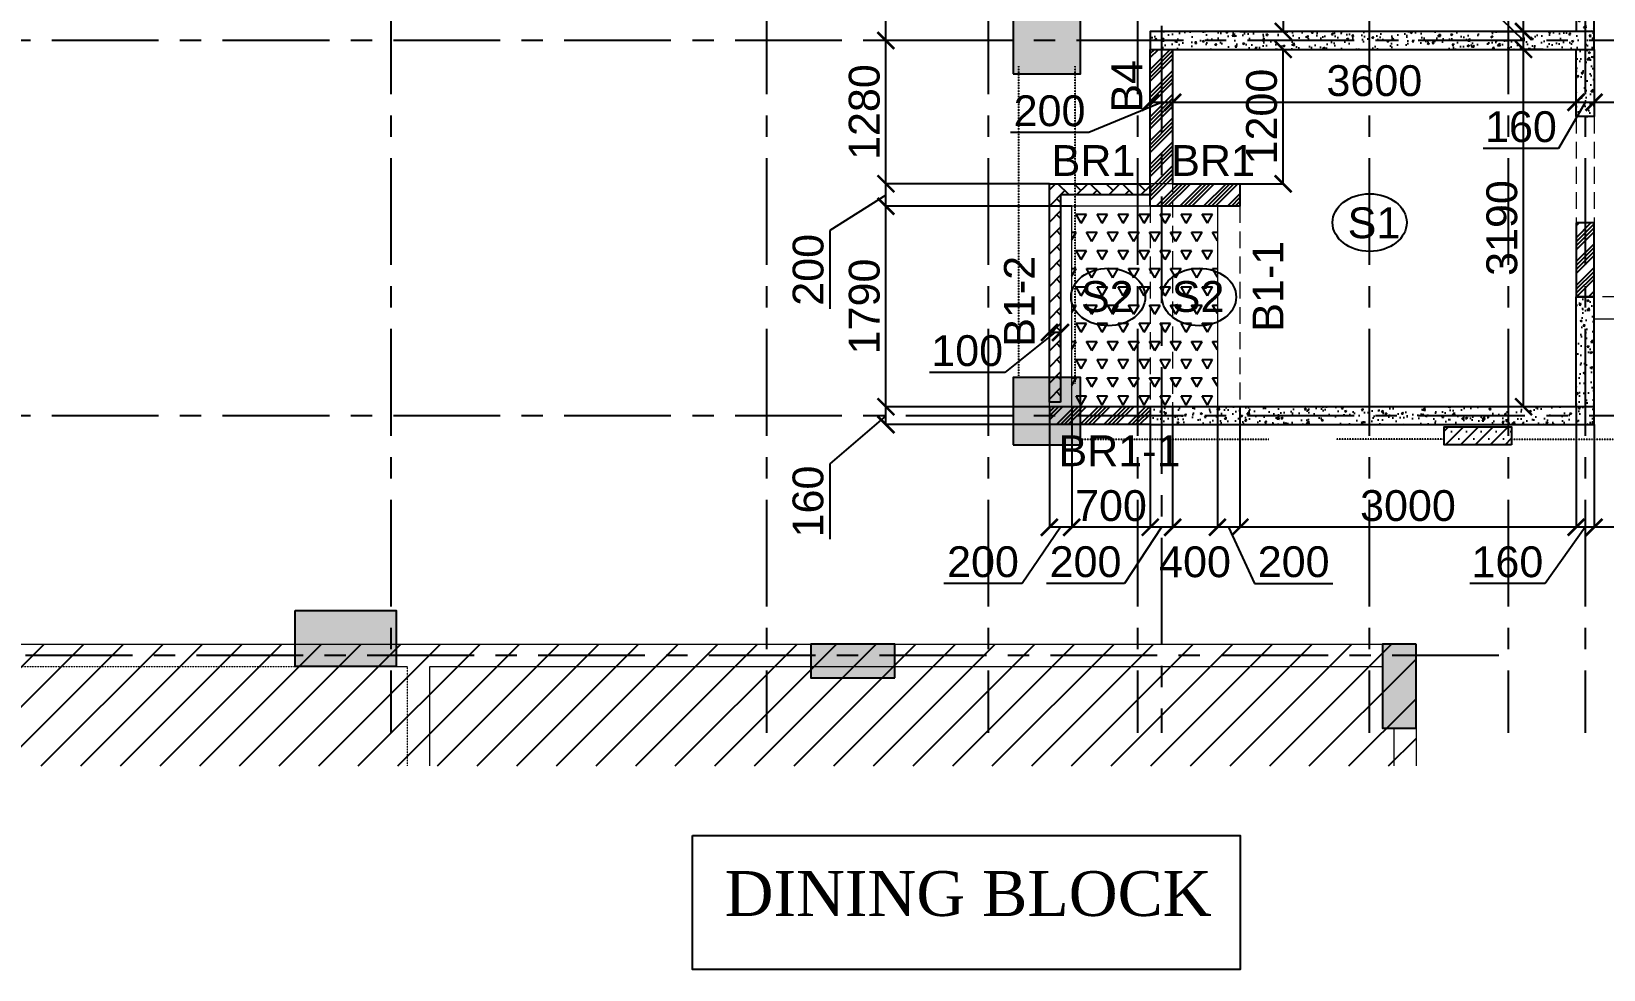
# Model space of a CAD drawing. Header units: inches. Extents: x 278200 to 407749, y -182622 to -96622.
# Drawn here: x 344512 to 358539, y -132419 to -124045 of the extents above; entities that cross this region are included whole.
import ezdxf

# ---------------------------------------------------------------- set-up
doc = ezdxf.new("R2010")
doc.units = ezdxf.units.IN
doc.header["$MEASUREMENT"] = 0
for name, pattern in [('CENTER', [50.8, 31.75, -6.35, 6.35, -6.35]), ('DASHED2', [9.525, 6.35, -3.175]), ('Hidden', [3, 2, -1])]:
    doc.linetypes.add(name, pattern=pattern)
for name, color, linetype in [('1', 8, 'Continuous'), ('1 SHEET', 7, 'Continuous'), ('160 R.C. WALL HAT', 8, 'Continuous'), ('160 R.C.WALL', 6, 'Continuous'), ('2', 5, 'Continuous'), ('AR-Column', 40, 'Continuous'), ('AR-Hidden', 251, 'DASHED2'), ('BAL. PARAPET WALL', 4, 'Continuous'), ('BEAM TEXT', 4, 'Continuous'), ('DIM', 251, 'Continuous'), ('GRID', 8, 'CENTER'), ('JKEC COL', 6, 'Continuous'), ('JKEC COL HAT', 2, 'Continuous'), ('NON S.WALL HATCH', 8, 'Continuous'), ('NON STRUC R.C.WALL', 6, 'Continuous'), ('NON.STRUC.R.C.WALLS', 1, 'Continuous'), ('PARAPET WALL', 4, 'Continuous'), ('SHEAR WALL', 6, 'Continuous'), ('SUNKEN', 8, 'Continuous')]:
    doc.layers.add(name, color=color, linetype=linetype)
for name, color, linetype, lineweight in [('BEAMS', 3, 'Continuous', 0), ('SLAB CIR', 1, 'Continuous', 25), ('SLAB TXT', 3, 'Continuous', 0)]:
    doc.layers.add(name, color=color, linetype=linetype, lineweight=lineweight)
doc.styles.add('T200', font='sanss___.ttf', dxfattribs={"height": 275})
doc.styles.add('T300', font='sanss___.ttf', dxfattribs={"height": 350})
doc.styles.add('T400', font='romantic.ttf')
doc.dimstyles.new('T 200', dxfattribs={"dimtxt": 275, "dimasz": 150, "dimexe": 1, "dimexo": 0, "dimgap": 50, "dimtad": 1, "dimdec": 0, "dimrnd": 5, "dimdsep": 46, "dimtxsty": 'T200', "dimblk": 'ARCHTICK', "dimcen": 2.5, "dimdle": 1, "dimclrd": 5, "dimclre": 253, "dimclrt": 1, "dimadec": 0, "dimazin": 0, "dimtfac": 1, "dimtdec": 0, "dimtmove": 2, "dimatfit": 3, "dimfxl": 0, "dimarcsym": 0})
pattern_1 = [(45, (2626358.34, -227125.94), (-106.066017, 106.066017), []), (45, (2626393.7, -227125.94), (-106.066017, 106.066017), []), (45, (2626429.05, -227125.94), (-106.066017, 106.066017), []), (45, (2626464.41, -227125.94), (-106.066017, 106.066017), [])]
pattern_2 = [(50, (2464819.82, 125850.9), (179.315046, -15.688034), [18.75, -206.25]), (355, (2464819.82, 125850.9), (-34.687833, 188.048033), [15, -165]), (100.451444, (2464834.76, 125849.6), (144.627212, 172.359998), [15.935048, -175.285528]), (46.1842, (2464819.82, 125900.9), (266.810333, -41.37982), [28.125, -309.375]), (96.635635, (2464842.05, 125897.46), (233.665486, 243.52965), [23.902586, -262.92844]), (351.184164, (2464819.82, 125900.9), (233.665486, 243.52965), [22.5, -247.5]), (21, (2464844.82, 125888.4), (149.226763, -100.654723), [18.75, -206.25]), (326, (2464844.82, 125888.4), (60.828833, 181.287511), [15, -165]), (71.451445, (2464857.25, 125880.02), (210.055594, 80.632788), [15.935047, -175.285528]), (37.5, (2464819.816, 125850.906), (3.0399638, 83.2234635), [0, -163, 0, -167.5, 0, -165.625]), (7.5, (2464819.82, 125850.91), (65.7673844, 98.602928), [0, -95.5, 0, -159.25, 0, -63.125]), (327.5, (2464764.066, 125850.906), (133.455609, -5.638718), [0, -62.5, 0, -195, 0, -258.75]), (317.5, (2464739.07, 125850.91), (145.7965423, 25.0262456), [0, -81.25, 0, -129.5, 0, -183.75])]

# ---------------------------------------------------------------- blocks, each defined once
blk = doc.blocks.new('A$C2EF61270')
at = {"layer": '1'}
h = blk.add_hatch(dxfattribs=at)
h.set_pattern_fill('ANSI31', color=256, scale=2000)
h.set_pattern_definition([(45, (0, -1085.52), (-176.7767, 176.7767), [])])
h.paths.add_polyline_path([(0, 0), (63301, 0), (63301, -1086), (0, -1086)])
at = {"layer": 'JKEC COL HAT', "linetype": 'Continuous', "ltscale": 100}
h = blk.add_hatch(color=256, dxfattribs=at)
h.dxf.hatch_style = 1
h.paths.add_polyline_path([(53300, 300), (54201, 300), (54201, -200), (53300, -200)])
h = blk.add_hatch(color=256, dxfattribs=at)
h.dxf.hatch_style = 1
h.paths.add_polyline_path([(57901, 0), (57901, -300), (58651, -300), (58651, 0)])
h = blk.add_hatch(color=256, dxfattribs=at)
h.dxf.hatch_style = 1
h.paths.add_polyline_path([(63001, -750), (63301, -750), (63301, 0), (63001, 0)])
at = {"layer": 'BEAMS', "color": 4, "linetype": 'Continuous', "ltscale": 0.01}
for p, q in [((9751, 0), (63001, 0)), ((54201, -200), (54301, -200)), ((54501, -200), (63001, -200)), ((54501, -1086), (54501, -200)), ((63101, -750), (63101, -1086)), ((63301, -750), (63301, -1086))]:
    blk.add_line(p, q, dxfattribs=at)
at = {"layer": 'BEAMS', "linetype": 'Hidden', "ltscale": 0.01}
for p in [(49800, -200), (54301, -1086)]:
    blk.add_line(p, (54301, -200), dxfattribs=at)
at = {"layer": 'GRID', "ltscale": 30}
blk.add_line((64039, -100), (-2655, -100), dxfattribs=at)
at = {"layer": 'JKEC COL'}
for points in [[(53300, 300), (54201, 300), (54201, -200), (53300, -200)], [(58651, -300), (58651, 0), (57901, 0), (57901, -300)], [(63301, 0), (63001, 0), (63001, -750), (63301, -750)]]:
    blk.add_lwpolyline(points, close=True, dxfattribs=at)
blk = doc.blocks.new('_ARCHTICK')
at = {"color": 0, "linetype": 'ByBlock', "const_width": 0.15}
blk.add_lwpolyline([(-0.5, -0.5), (0.5, 0.5)], dxfattribs=at)
blk = doc.blocks.new('*D321')
at = {"layer": 'Defpoints', "color": 0}
for p in [(357825, -124205), (357999, -124205, 15), (357999, -127395, 15)]:
    blk.add_point(p, dxfattribs=at)
at = {"layer": 'DIM', "color": 253, "lineweight": -2}
for p, q in [((357999, -124205), (357824, -124205)), ((357999, -127395), (357824, -127395))]:
    blk.add_line(p, q, dxfattribs=at)
at = {"layer": 'DIM', "color": 5, "lineweight": -2}
blk.add_line((357825, -127396), (357825, -124204), dxfattribs=at)
at = {"layer": 'DIM', "color": 5, "lineweight": -2, "xscale": 150, "yscale": 150, "zscale": 150}
for p, rotation in [((357825, -124205), 90), ((357825, -127395), 270)]:
    blk.add_blockref('_ARCHTICK', p, dxfattribs=dict(at, rotation=rotation))
at = {"layer": 'DIM', "color": 1, "insert": (357633, -125800), "char_height": 275, "attachment_point": 5, "rotation": 90, "style": 'T200'}
blk.add_mtext('3190', dxfattribs=at)
blk = doc.blocks.new('*D322')
at = {"layer": 'Defpoints', "color": 0}
for p in [(357537, -124045, 15), (357825, -124045), (357999, -124205, 15)]:
    blk.add_point(p, dxfattribs=at)
at = {"layer": 'DIM', "color": 5, "lineweight": -2}
for p, q in [((357438, -123747), (357438, -123075)), ((357825, -124125), (357438, -123747)), ((357825, -124206), (357825, -124044))]:
    blk.add_line(p, q, dxfattribs=at)
at = {"layer": 'DIM', "color": 253, "lineweight": -2}
for p, q in [((357537, -124045), (357826, -124045)), ((357999, -124205), (357824, -124205))]:
    blk.add_line(p, q, dxfattribs=at)
at = {"layer": 'DIM', "color": 5, "lineweight": -2, "xscale": 150, "yscale": 150, "zscale": 150}
for p, rotation in [((357825, -124045), 90), ((357825, -124205), 270)]:
    blk.add_blockref('_ARCHTICK', p, dxfattribs=dict(at, rotation=rotation))
at = {"layer": 'DIM', "color": 1, "insert": (357246, -123411), "char_height": 275, "attachment_point": 5, "rotation": 90, "style": 'T200'}
blk.add_mtext('160', dxfattribs=at)
blk = doc.blocks.new('*D323')
at = {"layer": 'Defpoints', "color": 0}
for p in [(357345, -120895, 15), (357825, -120895), (357537, -124045, 15)]:
    blk.add_point(p, dxfattribs=at)
at = {"layer": 'DIM', "color": 253, "lineweight": -2}
for p, q in [((357345, -120895), (357826, -120895)), ((357537, -124045), (357826, -124045))]:
    blk.add_line(p, q, dxfattribs=at)
at = {"layer": 'DIM', "color": 5, "lineweight": -2}
blk.add_line((357825, -124046), (357825, -120894), dxfattribs=at)
at = {"layer": 'DIM', "color": 5, "lineweight": -2, "xscale": 150, "yscale": 150, "zscale": 150}
for p, rotation in [((357825, -120895), 90), ((357825, -124045), 270)]:
    blk.add_blockref('_ARCHTICK', p, dxfattribs=dict(at, rotation=rotation))
at = {"layer": 'DIM', "color": 1, "insert": (357633, -122470), "char_height": 275, "attachment_point": 5, "rotation": 90, "style": 'T200'}
blk.add_mtext('3150', dxfattribs=at)
blk = doc.blocks.new('*D367')
at = {"layer": 'Defpoints', "color": 0}
for p in [(358454, -124678), (358454, -124714, 15), (360254, -124714)]:
    blk.add_point(p, dxfattribs=at)
at = {"layer": 'DIM', "color": 5, "lineweight": -2}
blk.add_line((360255, -124678), (358453, -124678), dxfattribs=at)
at = {"layer": 'DIM', "color": 253, "lineweight": -2}
for p, q in [((358454, -124714), (358454, -124677)), ((360254, -124714), (360254, -124677))]:
    blk.add_line(p, q, dxfattribs=at)
at = {"layer": 'DIM', "color": 5, "lineweight": -2, "xscale": 150, "yscale": 150, "zscale": 150, "rotation": 180}
blk.add_blockref('_ARCHTICK', (358454, -124678), dxfattribs=at)
at = {"layer": 'DIM', "color": 5, "lineweight": -2, "xscale": 150, "yscale": 150, "zscale": 150}
blk.add_blockref('_ARCHTICK', (360254, -124678), dxfattribs=at)
at = {"layer": 'DIM', "color": 1, "insert": (359354, -124486), "char_height": 275, "attachment_point": 5, "style": 'T200'}
blk.add_mtext('1800', dxfattribs=at)
blk = doc.blocks.new('*D368')
at = {"layer": 'Defpoints', "color": 0}
for p in [(358294, -124678), (358294, -124736, 15), (358454, -124714, 15)]:
    blk.add_point(p, dxfattribs=at)
at = {"layer": 'DIM', "color": 5, "lineweight": -2}
for p, q in [((358374, -124678), (358138, -125089)), ((358455, -124678), (358293, -124678)), ((358138, -125089), (357466, -125089))]:
    blk.add_line(p, q, dxfattribs=at)
at = {"layer": 'DIM', "color": 253, "lineweight": -2}
for p, q in [((358294, -124736), (358294, -124677)), ((358454, -124714), (358454, -124677))]:
    blk.add_line(p, q, dxfattribs=at)
at = {"layer": 'DIM', "color": 5, "lineweight": -2, "xscale": 150, "yscale": 150, "zscale": 150, "rotation": 180}
blk.add_blockref('_ARCHTICK', (358294, -124678), dxfattribs=at)
at = {"layer": 'DIM', "color": 5, "lineweight": -2, "xscale": 150, "yscale": 150, "zscale": 150}
blk.add_blockref('_ARCHTICK', (358454, -124678), dxfattribs=at)
at = {"layer": 'DIM', "color": 1, "insert": (357802, -124897), "char_height": 275, "attachment_point": 5, "style": 'T200'}
blk.add_mtext('160', dxfattribs=at)
blk = doc.blocks.new('*D369')
at = {"layer": 'Defpoints', "color": 0}
for p in [(354694, -124678), (354694, -124741, 15), (358294, -124736, 15)]:
    blk.add_point(p, dxfattribs=at)
at = {"layer": 'DIM', "color": 5, "lineweight": -2}
blk.add_line((358295, -124678), (354693, -124678), dxfattribs=at)
at = {"layer": 'DIM', "color": 253, "lineweight": -2}
for p, q in [((354694, -124741), (354694, -124677)), ((358294, -124736), (358294, -124677))]:
    blk.add_line(p, q, dxfattribs=at)
at = {"layer": 'DIM', "color": 5, "lineweight": -2, "xscale": 150, "yscale": 150, "zscale": 150, "rotation": 180}
blk.add_blockref('_ARCHTICK', (354694, -124678), dxfattribs=at)
at = {"layer": 'DIM', "color": 5, "lineweight": -2, "xscale": 150, "yscale": 150, "zscale": 150}
blk.add_blockref('_ARCHTICK', (358294, -124678), dxfattribs=at)
at = {"layer": 'DIM', "color": 1, "insert": (356494, -124486), "char_height": 275, "attachment_point": 5, "style": 'T200'}
blk.add_mtext('3600', dxfattribs=at)
blk = doc.blocks.new('*D370')
at = {"layer": 'Defpoints', "color": 0}
for p in [(354494, -124678), (354494, -124749, 15), (354694, -124741, 15)]:
    blk.add_point(p, dxfattribs=at)
at = {"layer": 'DIM', "color": 5, "lineweight": -2}
for p, q in [((354594, -124678), (353946, -124947)), ((354695, -124678), (354493, -124678)), ((353946, -124947), (353247, -124947))]:
    blk.add_line(p, q, dxfattribs=at)
at = {"layer": 'DIM', "color": 253, "lineweight": -2}
for p, q in [((354494, -124749), (354494, -124677)), ((354694, -124741), (354694, -124677))]:
    blk.add_line(p, q, dxfattribs=at)
at = {"layer": 'DIM', "color": 5, "lineweight": -2, "xscale": 150, "yscale": 150, "zscale": 150, "rotation": 180}
blk.add_blockref('_ARCHTICK', (354494, -124678), dxfattribs=at)
at = {"layer": 'DIM', "color": 5, "lineweight": -2, "xscale": 150, "yscale": 150, "zscale": 150}
blk.add_blockref('_ARCHTICK', (354694, -124678), dxfattribs=at)
at = {"layer": 'DIM', "color": 1, "insert": (353596, -124755), "char_height": 275, "attachment_point": 5, "style": 'T200'}
blk.add_mtext('200', dxfattribs=at)
blk = doc.blocks.new('*D389')
at = {"layer": 'Defpoints', "color": 0}
for p in [(358454, -127555, 15), (360254, -127555, 15), (358454, -128471)]:
    blk.add_point(p, dxfattribs=at)
at = {"layer": 'DIM', "color": 253, "lineweight": -2}
for p, q in [((358454, -127555), (358454, -128472)), ((360254, -127555), (360254, -128472))]:
    blk.add_line(p, q, dxfattribs=at)
at = {"layer": 'DIM', "color": 5, "lineweight": -2}
blk.add_line((360255, -128471), (358453, -128471), dxfattribs=at)
at = {"layer": 'DIM', "color": 5, "lineweight": -2, "xscale": 150, "yscale": 150, "zscale": 150, "rotation": 180}
blk.add_blockref('_ARCHTICK', (358454, -128471), dxfattribs=at)
at = {"layer": 'DIM', "color": 5, "lineweight": -2, "xscale": 150, "yscale": 150, "zscale": 150}
blk.add_blockref('_ARCHTICK', (360254, -128471), dxfattribs=at)
at = {"layer": 'DIM', "color": 1, "insert": (359354, -128279), "char_height": 275, "attachment_point": 5, "style": 'T200'}
blk.add_mtext('1800', dxfattribs=at)
blk = doc.blocks.new('*D390')
at = {"layer": 'Defpoints', "color": 0}
for p in [(358294, -127395, 15), (358454, -127555, 15), (358294, -128471)]:
    blk.add_point(p, dxfattribs=at)
at = {"layer": 'DIM', "color": 253, "lineweight": -2}
for p, q in [((358294, -127395), (358294, -128472)), ((358454, -127555), (358454, -128472))]:
    blk.add_line(p, q, dxfattribs=at)
at = {"layer": 'DIM', "color": 5, "lineweight": -2}
for p, q in [((358374, -128471), (358017, -128972)), ((358455, -128471), (358293, -128471)), ((358017, -128972), (357345, -128972))]:
    blk.add_line(p, q, dxfattribs=at)
at = {"layer": 'DIM', "color": 5, "lineweight": -2, "xscale": 150, "yscale": 150, "zscale": 150, "rotation": 180}
blk.add_blockref('_ARCHTICK', (358294, -128471), dxfattribs=at)
at = {"layer": 'DIM', "color": 5, "lineweight": -2, "xscale": 150, "yscale": 150, "zscale": 150}
blk.add_blockref('_ARCHTICK', (358454, -128471), dxfattribs=at)
at = {"layer": 'DIM', "color": 1, "insert": (357681, -128781), "char_height": 275, "attachment_point": 5, "style": 'T200'}
blk.add_mtext('160', dxfattribs=at)
blk = doc.blocks.new('*D391')
at = {"layer": 'Defpoints', "color": 0}
for p in [(355294, -127395, 15), (358294, -127395, 15), (355294, -128471)]:
    blk.add_point(p, dxfattribs=at)
at = {"layer": 'DIM', "color": 253, "lineweight": -2}
for p, q in [((355294, -127395), (355294, -128472)), ((358294, -127395), (358294, -128472))]:
    blk.add_line(p, q, dxfattribs=at)
at = {"layer": 'DIM', "color": 5, "lineweight": -2}
blk.add_line((358295, -128471), (355293, -128471), dxfattribs=at)
at = {"layer": 'DIM', "color": 5, "lineweight": -2, "xscale": 150, "yscale": 150, "zscale": 150, "rotation": 180}
blk.add_blockref('_ARCHTICK', (355294, -128471), dxfattribs=at)
at = {"layer": 'DIM', "color": 5, "lineweight": -2, "xscale": 150, "yscale": 150, "zscale": 150}
blk.add_blockref('_ARCHTICK', (358294, -128471), dxfattribs=at)
at = {"layer": 'DIM', "color": 1, "insert": (356794, -128279), "char_height": 275, "attachment_point": 5, "style": 'T200'}
blk.add_mtext('3000', dxfattribs=at)
blk = doc.blocks.new('*D392')
at = {"layer": 'Defpoints', "color": 0}
for p in [(355094, -127395, 15), (355294, -127395, 15), (355094, -128471)]:
    blk.add_point(p, dxfattribs=at)
at = {"layer": 'DIM', "color": 253, "lineweight": -2}
for p, q in [((355094, -127395), (355094, -128472)), ((355294, -127395), (355294, -128472))]:
    blk.add_line(p, q, dxfattribs=at)
at = {"layer": 'DIM', "color": 5, "lineweight": -2}
for p, q in [((355295, -128471), (355093, -128471)), ((355194, -128471), (355425, -128972)), ((355425, -128972), (356123, -128972))]:
    blk.add_line(p, q, dxfattribs=at)
at = {"layer": 'DIM', "color": 5, "lineweight": -2, "xscale": 150, "yscale": 150, "zscale": 150, "rotation": 180}
blk.add_blockref('_ARCHTICK', (355094, -128471), dxfattribs=at)
at = {"layer": 'DIM', "color": 5, "lineweight": -2, "xscale": 150, "yscale": 150, "zscale": 150}
blk.add_blockref('_ARCHTICK', (355294, -128471), dxfattribs=at)
at = {"layer": 'DIM', "color": 1, "insert": (355774, -128780), "char_height": 275, "attachment_point": 5, "style": 'T200'}
blk.add_mtext('200', dxfattribs=at)
blk = doc.blocks.new('*D393')
at = {"layer": 'Defpoints', "color": 0}
for p in [(354694, -127395, 15), (355094, -127395, 15), (354694, -128471)]:
    blk.add_point(p, dxfattribs=at)
at = {"layer": 'DIM', "color": 253, "lineweight": -2}
for p, q in [((354694, -127395), (354694, -128472)), ((355094, -127395), (355094, -128472))]:
    blk.add_line(p, q, dxfattribs=at)
at = {"layer": 'DIM', "color": 5, "lineweight": -2}
blk.add_line((355095, -128471), (354693, -128471), dxfattribs=at)
at = {"layer": 'DIM', "color": 5, "lineweight": -2, "xscale": 150, "yscale": 150, "zscale": 150, "rotation": 180}
blk.add_blockref('_ARCHTICK', (354694, -128471), dxfattribs=at)
at = {"layer": 'DIM', "color": 5, "lineweight": -2, "xscale": 150, "yscale": 150, "zscale": 150}
blk.add_blockref('_ARCHTICK', (355094, -128471), dxfattribs=at)
at = {"layer": 'DIM', "color": 1, "insert": (354894, -128781), "char_height": 275, "attachment_point": 5, "style": 'T200'}
blk.add_mtext('400', dxfattribs=at)
blk = doc.blocks.new('*D394')
at = {"layer": 'Defpoints', "color": 0}
for p in [(354494, -127395, 15), (354694, -127395, 15), (354494, -128471)]:
    blk.add_point(p, dxfattribs=at)
at = {"layer": 'DIM', "color": 253, "lineweight": -2}
for p, q in [((354494, -127395), (354494, -128472)), ((354694, -127395), (354694, -128472))]:
    blk.add_line(p, q, dxfattribs=at)
at = {"layer": 'DIM', "color": 5, "lineweight": -2}
for p, q in [((354594, -128471), (354266, -128972)), ((354695, -128471), (354493, -128471)), ((354266, -128972), (353568, -128972))]:
    blk.add_line(p, q, dxfattribs=at)
at = {"layer": 'DIM', "color": 5, "lineweight": -2, "xscale": 150, "yscale": 150, "zscale": 150, "rotation": 180}
blk.add_blockref('_ARCHTICK', (354494, -128471), dxfattribs=at)
at = {"layer": 'DIM', "color": 5, "lineweight": -2, "xscale": 150, "yscale": 150, "zscale": 150}
blk.add_blockref('_ARCHTICK', (354694, -128471), dxfattribs=at)
at = {"layer": 'DIM', "color": 1, "insert": (353917, -128780), "char_height": 275, "attachment_point": 5, "style": 'T200'}
blk.add_mtext('200', dxfattribs=at)
blk = doc.blocks.new('*D395')
at = {"layer": 'Defpoints', "color": 0}
for p in [(353794, -127395, 15), (354494, -127395, 15), (353794, -128471)]:
    blk.add_point(p, dxfattribs=at)
at = {"layer": 'DIM', "color": 253, "lineweight": -2}
for p, q in [((353794, -127395), (353794, -128472)), ((354494, -127395), (354494, -128472))]:
    blk.add_line(p, q, dxfattribs=at)
at = {"layer": 'DIM', "color": 5, "lineweight": -2}
blk.add_line((354495, -128471), (353793, -128471), dxfattribs=at)
at = {"layer": 'DIM', "color": 5, "lineweight": -2, "xscale": 150, "yscale": 150, "zscale": 150, "rotation": 180}
blk.add_blockref('_ARCHTICK', (353794, -128471), dxfattribs=at)
at = {"layer": 'DIM', "color": 5, "lineweight": -2, "xscale": 150, "yscale": 150, "zscale": 150}
blk.add_blockref('_ARCHTICK', (354494, -128471), dxfattribs=at)
at = {"layer": 'DIM', "color": 1, "insert": (354144, -128279), "char_height": 275, "attachment_point": 5, "style": 'T200'}
blk.add_mtext('700', dxfattribs=at)
blk = doc.blocks.new('*D396')
at = {"layer": 'Defpoints', "color": 0}
for p in [(353794, -127395, 15), (353594, -127555, 15), (353594, -128471)]:
    blk.add_point(p, dxfattribs=at)
at = {"layer": 'DIM', "color": 253, "lineweight": -2}
for p, q in [((353794, -127395), (353794, -128472)), ((353594, -127555), (353594, -128472))]:
    blk.add_line(p, q, dxfattribs=at)
at = {"layer": 'DIM', "color": 5, "lineweight": -2}
for p, q in [((353694, -128471), (353351, -128972)), ((353795, -128471), (353593, -128471)), ((353351, -128972), (352653, -128972))]:
    blk.add_line(p, q, dxfattribs=at)
at = {"layer": 'DIM', "color": 5, "lineweight": -2, "xscale": 150, "yscale": 150, "zscale": 150, "rotation": 180}
blk.add_blockref('_ARCHTICK', (353594, -128471), dxfattribs=at)
at = {"layer": 'DIM', "color": 5, "lineweight": -2, "xscale": 150, "yscale": 150, "zscale": 150}
blk.add_blockref('_ARCHTICK', (353794, -128471), dxfattribs=at)
at = {"layer": 'DIM', "color": 1, "insert": (353002, -128780), "char_height": 275, "attachment_point": 5, "style": 'T200'}
blk.add_mtext('200', dxfattribs=at)
blk = doc.blocks.new('*D399')
at = {"layer": 'Defpoints', "color": 0}
for p in [(353594, -126732), (353594, -126853, 15), (353694, -126853, 15)]:
    blk.add_point(p, dxfattribs=at)
at = {"layer": 'DIM', "color": 5, "lineweight": -2}
for p, q in [((353644, -126732), (353197, -127088)), ((353695, -126732), (353593, -126732)), ((353197, -127088), (352525, -127088))]:
    blk.add_line(p, q, dxfattribs=at)
at = {"layer": 'DIM', "color": 253, "lineweight": -2}
for p, q in [((353594, -126853), (353594, -126731)), ((353694, -126853), (353694, -126731))]:
    blk.add_line(p, q, dxfattribs=at)
at = {"layer": 'DIM', "color": 5, "lineweight": -2, "xscale": 150, "yscale": 150, "zscale": 150, "rotation": 180}
blk.add_blockref('_ARCHTICK', (353594, -126732), dxfattribs=at)
at = {"layer": 'DIM', "color": 5, "lineweight": -2, "xscale": 150, "yscale": 150, "zscale": 150}
blk.add_blockref('_ARCHTICK', (353694, -126732), dxfattribs=at)
at = {"layer": 'DIM', "color": 1, "insert": (352861, -126896), "char_height": 275, "attachment_point": 5, "style": 'T200'}
blk.add_mtext('100', dxfattribs=at)
blk = doc.blocks.new('*D400')
at = {"layer": 'Defpoints', "color": 0}
for p in [(352136, -127395), (353594, -127395, 15), (353594, -127555)]:
    blk.add_point(p, dxfattribs=at)
at = {"layer": 'DIM', "color": 5, "lineweight": -2}
for p, q in [((352136, -127475), (351634, -127905)), ((352136, -127556), (352136, -127394)), ((351634, -127905), (351634, -128577))]:
    blk.add_line(p, q, dxfattribs=at)
at = {"layer": 'DIM', "color": 253, "lineweight": -2}
for p, q in [((353594, -127395), (352135, -127395)), ((353594, -127555), (352135, -127555))]:
    blk.add_line(p, q, dxfattribs=at)
at = {"layer": 'DIM', "color": 5, "lineweight": -2, "xscale": 150, "yscale": 150, "zscale": 150}
for p, rotation in [((352136, -127395), 90), ((352136, -127555), 270)]:
    blk.add_blockref('_ARCHTICK', p, dxfattribs=dict(at, rotation=rotation))
at = {"layer": 'DIM', "color": 1, "insert": (351442, -128241), "char_height": 275, "attachment_point": 5, "rotation": 90, "style": 'T200'}
blk.add_mtext('160', dxfattribs=at)
blk = doc.blocks.new('*D401')
at = {"layer": 'Defpoints', "color": 0}
for p in [(352136, -125605), (353794, -125605, 15), (353594, -127395, 15)]:
    blk.add_point(p, dxfattribs=at)
at = {"layer": 'DIM', "color": 253, "lineweight": -2}
for p, q in [((353794, -125605), (352135, -125605)), ((353594, -127395), (352135, -127395))]:
    blk.add_line(p, q, dxfattribs=at)
at = {"layer": 'DIM', "color": 5, "lineweight": -2}
blk.add_line((352136, -127396), (352136, -125604), dxfattribs=at)
at = {"layer": 'DIM', "color": 5, "lineweight": -2, "xscale": 150, "yscale": 150, "zscale": 150}
for p, rotation in [((352136, -125605), 90), ((352136, -127395), 270)]:
    blk.add_blockref('_ARCHTICK', p, dxfattribs=dict(at, rotation=rotation))
at = {"layer": 'DIM', "color": 1, "insert": (351944, -126500), "char_height": 275, "attachment_point": 5, "rotation": 90, "style": 'T200'}
blk.add_mtext('1790', dxfattribs=at)
blk = doc.blocks.new('*D402')
at = {"layer": 'Defpoints', "color": 0}
for p in [(352136, -125405), (353594, -125405, 15), (353794, -125605, 15)]:
    blk.add_point(p, dxfattribs=at)
at = {"layer": 'DIM', "color": 253, "lineweight": -2}
for p, q in [((353594, -125405), (352135, -125405)), ((353794, -125605), (352135, -125605))]:
    blk.add_line(p, q, dxfattribs=at)
at = {"layer": 'DIM', "color": 5, "lineweight": -2}
for p, q in [((352136, -125606), (352136, -125404)), ((352136, -125505), (351635, -125823)), ((351635, -125823), (351635, -126522))]:
    blk.add_line(p, q, dxfattribs=at)
at = {"layer": 'DIM', "color": 5, "lineweight": -2, "xscale": 150, "yscale": 150, "zscale": 150}
for p, rotation in [((352136, -125405), 90), ((352136, -125605), 270)]:
    blk.add_blockref('_ARCHTICK', p, dxfattribs=dict(at, rotation=rotation))
at = {"layer": 'DIM', "color": 1, "insert": (351443, -126173), "char_height": 275, "attachment_point": 5, "rotation": 90, "style": 'T200'}
blk.add_mtext('200', dxfattribs=at)
blk = doc.blocks.new('*D403')
at = {"layer": 'Defpoints', "color": 0}
for p in [(352136, -124125), (352558, -124125, 15), (353594, -125405, 15)]:
    blk.add_point(p, dxfattribs=at)
at = {"layer": 'DIM', "color": 253, "lineweight": -2}
for p, q in [((352558, -124125), (352135, -124125)), ((353594, -125405), (352135, -125405))]:
    blk.add_line(p, q, dxfattribs=at)
at = {"layer": 'DIM', "color": 5, "lineweight": -2}
blk.add_line((352136, -125406), (352136, -124124), dxfattribs=at)
at = {"layer": 'DIM', "color": 5, "lineweight": -2, "xscale": 150, "yscale": 150, "zscale": 150}
for p, rotation in [((352136, -124125), 90), ((352136, -125405), 270)]:
    blk.add_blockref('_ARCHTICK', p, dxfattribs=dict(at, rotation=rotation))
at = {"layer": 'DIM', "color": 1, "insert": (351944, -124765), "char_height": 275, "attachment_point": 5, "rotation": 90, "style": 'T200'}
blk.add_mtext('1280', dxfattribs=at)
blk = doc.blocks.new('*D414')
at = {"layer": 'Defpoints', "color": 0}
for p in [(352135, -122845), (353594, -122845, 15), (352558, -124125)]:
    blk.add_point(p, dxfattribs=at)
at = {"layer": 'DIM', "color": 253, "lineweight": -2}
for p, q in [((353594, -122845), (352134, -122845)), ((352558, -124125), (352134, -124125))]:
    blk.add_line(p, q, dxfattribs=at)
at = {"layer": 'DIM', "color": 5, "lineweight": -2}
blk.add_line((352135, -124126), (352135, -122844), dxfattribs=at)
at = {"layer": 'DIM', "color": 5, "lineweight": -2, "xscale": 150, "yscale": 150, "zscale": 150}
for p, rotation in [((352135, -122845), 90), ((352135, -124125), 270)]:
    blk.add_blockref('_ARCHTICK', p, dxfattribs=dict(at, rotation=rotation))
at = {"layer": 'DIM', "color": 1, "insert": (351943, -123485), "char_height": 275, "attachment_point": 5, "rotation": 90, "style": 'T200'}
blk.add_mtext('1280', dxfattribs=at)
blk = doc.blocks.new('*D778')
at = {"layer": 'Defpoints', "color": 0}
for p in [(355294, -124205, 15), (355681, -124205), (355294, -125405, 15)]:
    blk.add_point(p, dxfattribs=at)
at = {"layer": 'DIM', "color": 253, "lineweight": -2}
for p, q in [((355294, -124205), (355682, -124205)), ((355294, -125405), (355682, -125405))]:
    blk.add_line(p, q, dxfattribs=at)
at = {"layer": 'DIM', "color": 5, "lineweight": -2}
blk.add_line((355681, -125406), (355681, -124204), dxfattribs=at)
at = {"layer": 'DIM', "color": 5, "lineweight": -2, "xscale": 150, "yscale": 150, "zscale": 150}
for p, rotation in [((355681, -124205), 90), ((355681, -125405), 270)]:
    blk.add_blockref('_ARCHTICK', p, dxfattribs=dict(at, rotation=rotation))
at = {"layer": 'DIM', "color": 1, "insert": (355489, -124805), "char_height": 275, "attachment_point": 5, "rotation": 90, "style": 'T200'}
blk.add_mtext('1200', dxfattribs=at)
blk = doc.blocks.new('*D772')
at = {"layer": 'Defpoints', "color": 0}
for p in [(355294, -122845, 15), (355294, -124045, 15), (355681, -124045)]:
    blk.add_point(p, dxfattribs=at)
at = {"layer": 'DIM', "color": 253, "lineweight": -2}
for p, q in [((355294, -122845), (355682, -122845)), ((355294, -124045), (355682, -124045))]:
    blk.add_line(p, q, dxfattribs=at)
at = {"layer": 'DIM', "color": 5, "lineweight": -2}
blk.add_line((355681, -122844), (355681, -124046), dxfattribs=at)
at = {"layer": 'DIM', "color": 5, "lineweight": -2, "xscale": 150, "yscale": 150, "zscale": 150}
for p, rotation in [((355681, -122845), 90), ((355681, -124045), 270)]:
    blk.add_blockref('_ARCHTICK', p, dxfattribs=dict(at, rotation=rotation))
at = {"layer": 'DIM', "color": 1, "insert": (355489, -123445), "char_height": 275, "attachment_point": 5, "rotation": 90, "style": 'T200'}
blk.add_mtext('1200', dxfattribs=at)
blk = doc.blocks.new('A$C02A55DAE')
at = {"layer": 'NON S.WALL HATCH'}
h = blk.add_hatch(dxfattribs=at)
h.set_pattern_fill('SACNCR', color=256, scale=1000)
h.set_pattern_definition([(45, (-132245.64, 75915.45), (-66.29126, 66.29126), []), (45, (-132179.35, 75915.45), (-66.29126, 66.29126), [0, -93.75])])
h.paths.add_polyline_path([(68012, -21790), (68612, -21790), (68612, -21190), (68012, -21190)])
h.paths.add_polyline_path([(68012, -18480), (68612, -18480), (68612, -17880), (68012, -17880)])
h.paths.add_polyline_path([(68012, -15170), (68612, -15170), (68612, -14570), (68012, -14570)])
h.paths.add_polyline_path([(68012, -11500), (68612, -11500), (68612, -11870), (68012, -11870)])
h = blk.add_hatch(dxfattribs=at)
h.set_pattern_fill('SACNCR', color=256, scale=1000)
h.set_pattern_definition([(45, (-132245.64, 74440.45), (-66.29126, 66.29126), []), (45, (-132179.35, 74440.45), (-66.29126, 66.29126), [0, -93.75])])
h.paths.add_polyline_path([(76295, -21790), (75695, -21790), (75695, -21630), (76295, -21630)])
h.paths.add_polyline_path([(72457, -21790), (71857, -21790), (71857, -21630), (72457, -21630)])
at = {"layer": 'AR-Column', "color": 4, "elevation": -29}
for points in [[(68012, -18480), (68612, -18480), (68612, -17880), (68012, -17880)], [(68012, -21790), (68612, -21790), (68612, -21190), (68012, -21190)], [(72457, -21790), (71857, -21790), (71857, -21630), (72457, -21630)]]:
    blk.add_lwpolyline(points, close=True, dxfattribs=at)
at = {"layer": 'AR-Hidden', "ltscale": 0.009}
for p, q in [((68060, -21174, -29), (68060, -18410, -29)), ((68565, -21244, -29), (68565, -18410, -29)), ((68612, -21740, -29), (70292, -21740, -29)), ((71857, -21740, -29), (70892, -21740, -29)), ((72457, -21740, -29), (75695, -21740, -29))]:
    blk.add_line(p, q, dxfattribs=at)

msp = doc.modelspace()

# ---------------------------------------------------------------- hatches: boundary and pattern name
at = {"layer": '160 R.C. WALL HAT'}
h = msp.add_hatch(dxfattribs=at)
h.set_pattern_fill('AR-CONC', color=256, scale=25)
h.set_pattern_definition(pattern_2)
h.paths.add_polyline_path([(358454.3, -123444.9), (358294.3, -123444.9), (358294.3, -124044.9), (358454.3, -124044.9)])
h = msp.add_hatch(dxfattribs=at)
h.set_pattern_fill('AR-CONC', color=256, scale=25)
h.set_pattern_definition(pattern_2)
h.paths.add_polyline_path([(358454.3, -124044.9), (358454.3, -124204.9), (354494.3, -124204.9), (354494.3, -124044.9)])
h = msp.add_hatch(dxfattribs=at)
h.set_pattern_fill('AR-CONC', color=256, scale=25)
h.set_pattern_definition(pattern_2)
h.paths.add_polyline_path([(358294.3, -124204.9), (358454.3, -124204.9), (358454.3, -124804.9), (358294.3, -124804.9)])
h = msp.add_hatch(dxfattribs=at)
h.set_pattern_fill('AR-CONC', color=256, scale=25)
h.set_pattern_definition(pattern_2)
h.paths.add_polyline_path([(358454.3, -126433.5), (358294.3, -126433.5), (358294.3, -127394.9), (358454.3, -127394.9)])
h = msp.add_hatch(dxfattribs=at)
h.set_pattern_fill('AR-CONC', color=256, scale=25)
h.set_pattern_definition(pattern_2)
h.paths.add_polyline_path([(358454.3, -127554.9), (358454.3, -127394.9), (354494.3, -127394.9), (354494.3, -127554.9)])
at = {"layer": 'BAL. PARAPET WALL'}
h = msp.add_hatch(dxfattribs=at)
h.set_pattern_fill('AR-HBONE', color=256, style=0)
h.set_pattern_definition([(45, (-1840252.6, 369166.42), (1e-14, 143.684098), [304.8, -101.6]), (135, (-1840180.76, 369238.26), (1e-14, 143.684098), [304.8, -101.6])])
h.paths.add_polyline_path([(353694.3, -127354.9), (353594.3, -127354.9), (353594.3, -125404.9), (354494.3, -125404.9), (354494.3, -125504.9), (353694.3, -125504.9)])
at = {"layer": 'NON STRUC R.C.WALL'}
h = msp.add_hatch(dxfattribs=at)
h.set_pattern_fill('ANSI34', color=1, scale=200)
h.set_pattern_definition(pattern_1)
h.paths.add_polyline_path([(354694.3, -124204.9), (354694.3, -125404.9), (355294.3, -125404.9), (355294.3, -125604.9), (354494.3, -125604.9), (354494.3, -124204.9)])
h = msp.add_hatch(dxfattribs=at)
h.set_pattern_fill('ANSI34', color=1, scale=200)
h.set_pattern_definition(pattern_1)
h.paths.add_polyline_path([(358294.3, -125754.9), (358294.3, -126413.5), (358454.3, -126413.5), (358454.3, -125754.9)])
h = msp.add_hatch(dxfattribs=at)
h.set_pattern_fill('ANSI34', color=1, scale=200)
h.set_pattern_definition(pattern_1)
h.paths.add_polyline_path([(354494.3, -127394.9), (353594.3, -127394.9), (353594.3, -127554.9), (354494.3, -127554.9)])
at = {"layer": 'SUNKEN'}
h = msp.add_hatch(dxfattribs=at)
h.set_pattern_fill('TRIANG', color=256, scale=500)
h.set_pattern_definition([(60, (2581941.19, -332303.54), (-93.75, 162.379763), [93.75, -93.75]), (120, (2581941.19, -332303.54), (-187.5, 1e-07), [93.75, -93.75]), (0, (2581894.31, -332222.35), (93.75, 162.379763), [93.75, -93.75])])
h.paths.add_polyline_path([(353794.3, -125604.9), (355094.3, -125604.9), (355094.3, -127394.9), (353794.3, -127394.9)])

# ---------------------------------------------------------------- linework, layer by layer
at = {"layer": '160 R.C.WALL'}
msp.add_line((358454.3, -126413.5, 14.7), (358294.3, -126413.5, 14.7), dxfattribs=at)
at = {"layer": '160 R.C.WALL', "elevation": 14.7}
for points in [[(358454.3, -124044.9), (358454.3, -123444.9), (358294.3, -123444.9), (358294.3, -124044.9)], [(358454.3, -124204.9), (358454.3, -124804.9), (358294.3, -124804.9), (358294.3, -124204.9)]]:
    msp.add_lwpolyline(points, dxfattribs=at)
msp.add_lwpolyline([(358454.3, -124204.9), (358454.3, -124044.9), (354494.3, -124044.9), (354494.3, -124204.9)], close=True, dxfattribs=at)
at = {"layer": '2', "color": 1}
msp.add_lwpolyline([(350411.5, -131222.2), (355297.7, -131222.2), (355297.7, -132418.9), (350411.5, -132418.9)], close=True, dxfattribs=at)
at = {"layer": 'BAL. PARAPET WALL', "elevation": 14.7}
msp.add_lwpolyline([(353694.3, -127354.9), (353594.3, -127354.9), (353594.3, -125404.9), (354494.3, -125404.9), (354494.3, -125504.9), (353694.3, -125504.9), (353694.3, -127354.9)], dxfattribs=at)
at = {"layer": 'BEAMS', "color": 4, "linetype": 'Continuous', "ltscale": 0.01}
for p, q in [((354494.3, -124204.9, 14.7), (354494.3, -125604.9, 14.7)), ((355294.3, -125404.9, 14.7), (353594.3, -125404.9, 14.7)), ((353594.3, -127394.9, 14.7), (353594.3, -125404.9, 14.7)), ((355294.3, -125604.9, 14.7), (353594.3, -125604.9, 14.7)), ((353794.3, -127394.9, 14.7), (353794.3, -125604.9, 14.7)), ((355094.3, -125604.9, 14.7), (355094.3, -127394.9, 14.7)), ((360254.3, -126613.5, 14.7), (358454.3, -126613.5, 14.7))]:
    msp.add_line(p, q, dxfattribs=at)
at = {"layer": 'BEAMS', "linetype": 'Hidden', "ltscale": 75}
for p, q in [((354694.3, -124204.9, 14.7), (354694.3, -127394.9, 14.7)), ((358294.3, -124804.9, 14.7), (358294.3, -126413.5, 14.7)), ((358454.3, -124804.9, 14.7), (358454.3, -126413.5, 14.7)), ((354494.3, -125604.9, 14.7), (354494.3, -127394.9, 14.7)), ((355294.3, -125604.9, 14.7), (355294.3, -127394.9, 14.7)), ((360254.3, -126413.5, 14.7), (358414.3, -126413.5, 14.7))]:
    msp.add_line(p, q, dxfattribs=at)
at = {"layer": 'GRID', "ltscale": 30}
for p, q in [((347719.3, -99268.8, 14.7), (347719.3, -130305.3, 14.7)), ((351069.3, -99268.8, 14.7), (351069.3, -130305.3, 14.7)), ((353049.3, -99268.8, 14.7), (353049.3, -130305.3, 14.7)), ((354379.3, -99268.8, 14.7), (354379.3, -130305.3, 14.7)), ((356449.1, -99268.8, 14.7), (356449.1, -130305.3, 14.7)), ((357689.3, -99268.8, 14.7), (357689.3, -130305.3, 14.7)), ((358374.3, -99268.8, 14.7), (358374.3, -130305.3, 14.7)), ((354594.3, -99609.8, 14.7), (354594.3, -130305.3, 14.7)), ((366982.1, -124124.9, 14.7), (280837.7, -124124.9, 14.7)), ((366982.1, -127474.9, 14.7), (280837.7, -127474.9, 14.7))]:
    msp.add_line(p, q, dxfattribs=at)
at = {"layer": 'NON.STRUC.R.C.WALLS'}
for p, q in [((354494.3, -127394.9, 14.7), (353594.3, -127394.9, 14.7)), ((353594.3, -127394.9, 14.7), (353594.3, -127554.9, 14.7)), ((354494.3, -127554.9, 14.7), (353594.3, -127554.9, 14.7))]:
    msp.add_line(p, q, dxfattribs=at)
at = {"layer": 'NON.STRUC.R.C.WALLS', "elevation": 14.7}
msp.add_lwpolyline([(354694.3, -124204.9), (354694.3, -125404.9), (355294.3, -125404.9), (355294.3, -125604.9), (354494.3, -125604.9), (354494.3, -124204.9)], dxfattribs=at)
msp.add_lwpolyline([(358294.3, -125754.9), (358294.3, -126413.5), (358454.3, -126413.5), (358454.3, -125754.9)], close=True, dxfattribs=at)
at = {"layer": 'PARAPET WALL'}
msp.add_line((355294.3, -125404.9, 14.7), (355294.3, -125604.9, 14.7), dxfattribs=at)
at = {"layer": 'SHEAR WALL'}
for p, q in [((358294.3, -127394.9, 14.7), (358294.3, -126413.5, 14.7)), ((358454.3, -127394.9, 14.7), (358454.3, -126413.5, 14.7))]:
    msp.add_line(p, q, dxfattribs=at)
at = {"layer": 'SHEAR WALL', "elevation": 14.7}
msp.add_lwpolyline([(358454.3, -127554.9), (358454.3, -127394.9), (354494.3, -127394.9), (354494.3, -127554.9)], close=True, dxfattribs=at)
at = {"layer": 'SLAB CIR'}
for centre in [(356452, -125751.3, -0.7), (354119.4, -126415.5, -0.7), (354929.9, -126415.5, -0.7)]:
    msp.add_ellipse(centre, major_axis=(331, 0), ratio=0.77685, dxfattribs=at)

# ---------------------------------------------------------------- block references
at = {"layer": '160 R.C.WALL'}
msp.add_blockref('A$C2EF61270', (293565.5, -129514.9, 14.7), dxfattribs=at)
at = {"layer": 'DIM', "color": 1}
msp.add_blockref('A$C02A55DAE', (285260.7, -105944.9, 29.5), dxfattribs=at)

# ---------------------------------------------------------------- texts
at = {"layer": '1 SHEET', "color": 4, "ltscale": 7, "style": 'T400'}
msp.add_text('DINING BLOCK', height=400, dxfattribs=at).set_placement((350696.3, -131940))
at = {"layer": 'BEAM TEXT', "style": 'T300'}
for s, p in [('B4', (354423.1, -124769.9)), ('B1-1', (355682.5, -126725.3)), ('B1-2', (353464.3, -126859.6))]:
    msp.add_text(s, height=275, rotation=90, dxfattribs=at).set_placement(p)
for s, p in [('BR1', (353614.3, -125334.7)), ('BR1', (354681.3, -125334.7)), ('BR1-1', (353675.5, -127925.6))]:
    msp.add_text(s, height=275, dxfattribs=at).set_placement(p)
at = {"layer": 'SLAB TXT', "style": 'T300'}
for s, p in [('S1', (356255.8, -125890.5)), ('S2', (353875.8, -126548.4)), ('S2', (354686.3, -126548.4))]:
    msp.add_text(s, height=275, dxfattribs=at).set_placement(p)

# ---------------------------------------------------------------- dimensions: what is measured, and where the dimension line sits
at = {"layer": 'DIM'}
for base, p1, p2, angle, picture, middle in [((357825.1, -120894.9), (357537.4, -124044.9, 14.7), (357345.5, -120894.9, 14.7), 90, '*D323', (357633.3, -122469.9)), ((352134.8, -122844.9), (352558.4, -124124.9), (353594.3, -122844.9, 14.7), 90, '*D414', (351943.1, -123484.9)), ((355680.8, -124044.9), (355294.3, -122844.9, 14.7), (355294.3, -124044.9, 14.7), 270, '*D772', (355489.1, -123444.9)), ((352135.8, -124124.9), (353594.3, -125404.9, 14.7), (352558.4, -124124.9, 14.7), 90, '*D403', (351944.1, -124764.9)), ((355680.8, -124204.9), (355294.3, -125404.9, 14.7), (355294.3, -124204.9, 14.7), 90, '*D778', (355489.1, -124804.9)), ((357825.1, -124204.9), (357998.6, -127394.9, 14.7), (357998.6, -124204.9, 14.7), 90, '*D321', (357633.3, -125799.9)), ((354694.3, -124677.6), (358294.3, -124736.2, 14.7), (354694.3, -124740.8, 14.7), 180, '*D369', (356494.3, -124485.8)), ((358454.3, -124677.6), (360254.3, -124714.2), (358454.3, -124714.2, 14.7), 180, '*D367', (359354.3, -124486)), ((352135.8, -125604.9), (353594.3, -127394.9, 14.7), (353794.3, -125604.9, 14.7), 90, '*D401', (351944.1, -126499.9)), ((353794.3, -128470.9), (354494.3, -127394.9, 14.7), (353794.3, -127394.9, 14.7), 180, '*D395', (354144.3, -128279.3)), ((355294.3, -128470.9), (358294.3, -127394.9, 14.7), (355294.3, -127394.9, 14.7), 180, '*D391', (356794.3, -128279.1)), ((358454.3, -128470.9), (360254.3, -127554.9, 14.7), (358454.3, -127554.9, 14.7), 180, '*D389', (359354.3, -128279.3))]:
    dim = msp.add_linear_dim(base=base, p1=p1, p2=p2, angle=angle, dimstyle='T 200', dxfattribs=at)
    dim.commit()
    dim.dimension.update_dxf_attribs({"geometry": picture, "text_midpoint": middle})
for base, p1, p2, angle, picture, middle in [((357825.1, -124044.9), (357998.6, -124204.9, 14.7), (357537.4, -124044.9, 14.7), 90, '*D322', (357437.9, -123697.2)), ((354494.3, -124677.6), (354694.3, -124740.8, 14.7), (354494.3, -124749.5, 14.7), 180, '*D370', (353895.5, -124946.7)), ((358294.3, -124677.6), (358454.3, -124714.2, 14.7), (358294.3, -124736.2, 14.7), 180, '*D368', (358088.2, -125089.1)), ((352135.8, -125404.9), (353794.3, -125604.9, 14.7), (353594.3, -125404.9, 14.7), 90, '*D402', (351634.8, -125873.4)), ((352135.8, -127394.9), (353594.3, -127554.9), (353594.3, -127394.9, 14.7), 90, '*D400', (351634.3, -127955)), ((353594.3, -128470.9), (353794.3, -127394.9, 14.7), (353594.3, -127554.9, 14.7), 180, '*D396', (353301.3, -128971.9)), ((354494.3, -128470.9), (354694.3, -127394.9, 14.7), (354494.3, -127394.9, 14.7), 180, '*D394', (354216.4, -128971.9)), ((355094.3, -128470.9), (355294.3, -127394.9, 14.7), (355094.3, -127394.9, 14.7), 180, '*D392', (355474.7, -128971.9)), ((358294.3, -128470.9), (358454.3, -127554.9, 14.7), (358294.3, -127394.9, 14.7), 180, '*D390', (357966.8, -128972.4))]:
    dim = msp.add_linear_dim(base=base, p1=p1, p2=p2, angle=angle, dimstyle='T 200', override={"dimtmove": 1}, dxfattribs=at)
    dim.commit()
    dim.dimension.update_dxf_attribs({"geometry": picture, "text_midpoint": middle, "dimtype": 160})
dim = msp.add_linear_dim(base=(353594.3, -126731.5), p1=(353694.3, -126853, 14.7), p2=(353594.3, -126853, 14.7), dimstyle='T 200', override={"dimtmove": 1}, dxfattribs=at)
dim.commit()
dim.dimension.update_dxf_attribs({"geometry": '*D399', "text_midpoint": (353146.8, -127087.6), "dimtype": 160})
dim = msp.add_linear_dim(base=(354694.3, -128470.9), p1=(355094.3, -127394.9, 14.7), p2=(354694.3, -127394.9, 14.7), angle=180, dimstyle='T 200', dxfattribs=at)
dim.commit()
dim.dimension.update_dxf_attribs({"geometry": '*D393', "text_midpoint": (354894.3, -128781.4), "dimtype": 160})

doc.saveas('drawing.dxf')
